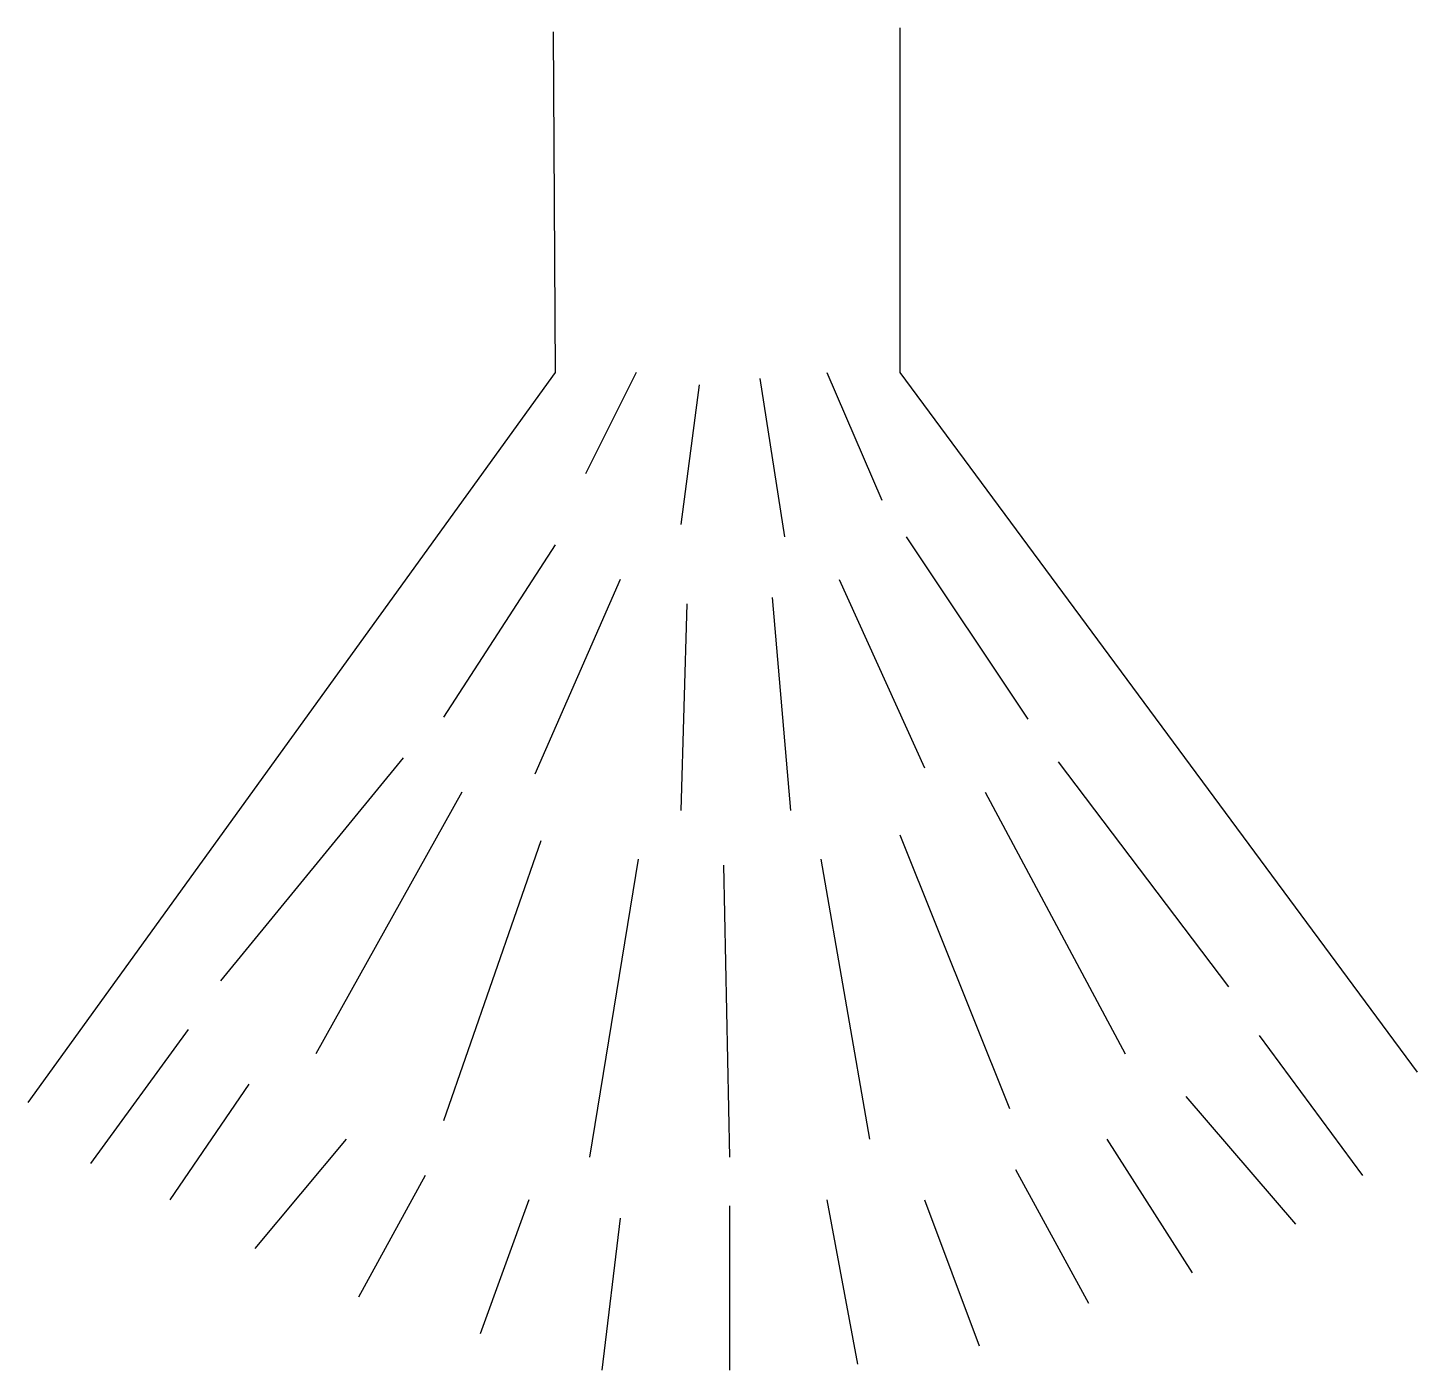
# Model space of a CAD drawing. Extents: x -0.94 to 0.91, y -0.73 to 1.06.
import ezdxf

# ---------------------------------------------------------------- set-up
doc = ezdxf.new("R2010")
doc.units = 0
doc.layers.get('0').update_dxf_attribs({"linetype": 'CONTINUOUS'})

msp = doc.modelspace()

# ---------------------------------------------------------------- linework, layer by layer
at = {"color": 0}
for p, q in [((-0.1321, 0.5979), (-0.1994, 0.4632)), ((0.1213, 0.5979), (0.1941, 0.4282)), ((-0.0485, 0.5817), (-0.0728, 0.3959)), ((0.0323, 0.5898), (0.0647, 0.3798)), ((0.2264, 0.3798), (0.3881, 0.1374)), ((-0.2399, 0.369), (-0.3881, 0.1401)), ((-0.1536, 0.3232), (-0.2668, 0.0646)), ((0.1375, 0.3232), (0.2507, 0.0727)), ((0.0485, 0.299), (0.0728, 0.0162)), ((-0.0647, 0.2909), (-0.0728, 0.0162)), ((-0.442, 0.0862), (-0.6846, -0.2101)), ((0.4285, 0.0808), (0.6549, -0.2182)), ((-0.3639, 0.0404), (-0.5579, -0.307)), ((0.3315, 0.0404), (0.5175, -0.307)), ((0.2183, -0.0162), (0.3639, -0.3798)), ((-0.2587, -0.0242), (-0.3881, -0.3959)), ((-0.1294, -0.0485), (-0.1941, -0.4444)), ((0.1132, -0.0485), (0.1779, -0.4202)), ((-0.0162, -0.0566), (-0.0081, -0.4444)), ((-0.7277, -0.2747), (-0.8571, -0.4525)), ((0.6954, -0.2828), (0.8328, -0.4686)), ((-0.6469, -0.3474), (-0.752, -0.5009)), ((0.5983, -0.3636), (0.7439, -0.5333)), ((-0.5175, -0.4202), (-0.6388, -0.5656)), ((0.4932, -0.4202), (0.6064, -0.5979)), ((0.3719, -0.4605), (0.469, -0.6383)), ((-0.4124, -0.4686), (-0.5013, -0.6302)), ((-0.2749, -0.5009), (-0.3396, -0.6787)), ((-0.0081, -0.509), (-0.0081, -0.7272)), ((0.1213, -0.5009), (0.1617, -0.7191)), ((0.2507, -0.5009), (0.3234, -0.6949)), ((-0.1536, -0.5252), (-0.1779, -0.7272))]:
    msp.add_line(p, q, dxfattribs=at)
for points in [[(0.2183, 1.0558), (0.2183, 0.5979), (0.9056, -0.3313)], [(-0.2426, 1.0504), (-0.2399, 0.5979), (-0.9406, -0.3717)]]:
    msp.add_lwpolyline(points, dxfattribs=at)

doc.saveas('drawing.dxf')
